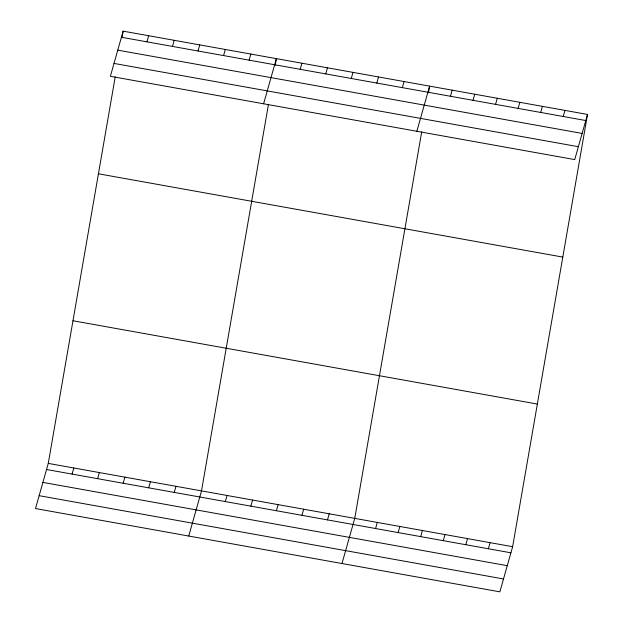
<?xml version="1.0" encoding="UTF-8"?>
<svg xmlns="http://www.w3.org/2000/svg" width="623" height="623" viewBox="0 0 623 623"><rect width="100%" height="100%" fill="white"/><g stroke="black" fill="none" stroke-linecap="round" stroke-linejoin="round"><path stroke-width="0.93" d="M587.505 114.445L574.733 159.597L110.364 76.302L123.136 31.15L587.505 114.445L512.636 546.698L499.864 591.85L35.495 508.555L48.267 463.403L115.232 76.793M121.983 37.808L123.136 31.15M268.474 104.282L201.509 490.893L188.738 536.045M275.226 65.29L276.378 58.64L263.599 103.792M421.716 131.772L354.752 518.383L341.98 563.535M428.468 92.78L429.621 86.122L416.842 131.274M146.95 41.834L148.679 35.729M172.493 46.414L174.222 40.316M72.081 474.087L73.81 467.99M198.028 50.993L199.757 44.895M97.624 478.674L99.353 472.569M223.571 55.579L225.3 49.474M123.167 483.253L124.888 477.148M249.114 60.158L250.835 54.053M148.702 487.832L150.431 481.727M174.245 492.411L175.974 486.314M300.193 69.317L301.921 63.219M325.736 73.903L327.457 67.798M225.324 501.577L227.052 495.472M351.271 78.482L353 72.377M250.867 506.156L252.595 500.051M376.814 83.061L378.543 76.964M276.41 510.735L278.131 504.638M402.357 87.641L404.078 81.543M301.945 515.322L303.674 509.217M327.488 519.901L329.217 513.796M450.452 96.269L452.173 90.171M473.005 100.319L474.734 94.213M375.583 528.53L377.312 522.424M495.558 104.36L497.286 98.263M398.136 532.572L399.865 526.474M518.118 108.41L519.839 102.304M420.689 536.621L422.417 530.516M540.671 112.452L542.399 106.354M563.223 116.501L564.952 110.396M443.249 540.663L444.978 534.565M465.802 544.712L467.53 538.607M488.354 548.754L490.083 542.656M121.407 37.255L585.784 120.543M117.763 50.136L582.131 133.431M114.009 63.414L578.378 146.709M98.434 173.794L562.803 257.089M72.977 320.759L537.345 404.054M48.267 463.403L512.636 546.698M46.546 469.508L510.915 552.803M42.894 482.397L507.262 565.684M39.14 495.674L503.509 578.962"/></g></svg>
